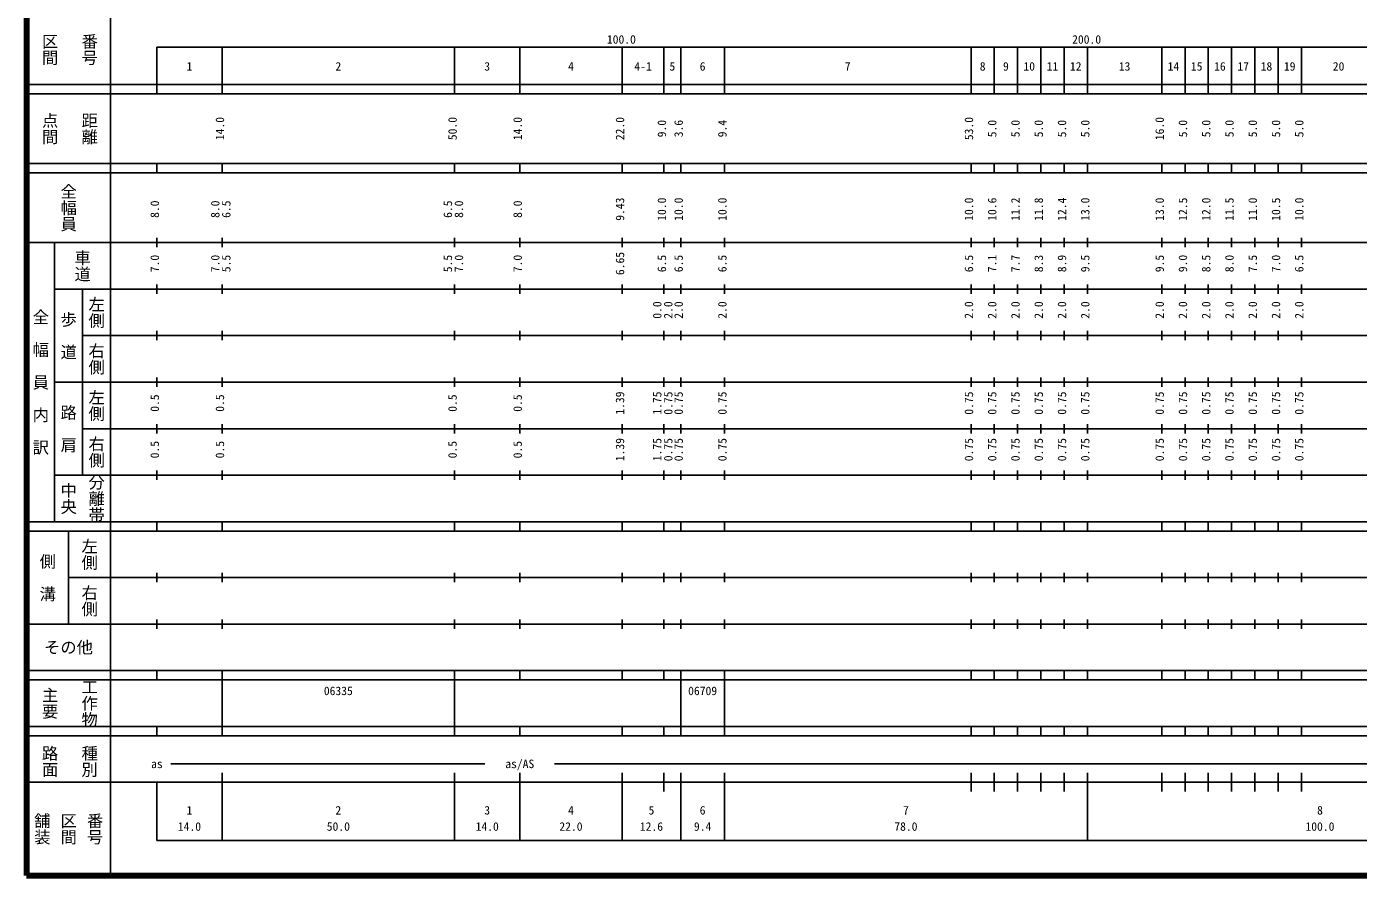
# Model space of a CAD drawing. Units: millimetres on the paper, enlarged 1000 times. Extents: x 40000 to 680000, y 20000 to 380000.
# Drawn here: x 40000 to 326255, y 20000 to 202409 of the extents above; entities that cross this region are included whole.
import ezdxf
from ezdxf.enums import TextEntityAlignment as Align

# ---------------------------------------------------------------- set-up
doc = ezdxf.new("R2010")
doc.units = ezdxf.units.MM
doc.header["$LTSCALE"] = 1000
doc.layers.add('M-TTL', color=2, linetype='Continuous', lineweight=140)
doc.layers.add('M-TTL-BAND', color=7, linetype='Continuous', lineweight=25)
doc.styles.add('@ＭＳ ゴシック', font='')
doc.styles.add('ＭＳ ゴシック', font='')
doc.styles.get('@ＭＳ ゴシック').set_extended_font_data('@MS Gothic')
doc.styles.get('ＭＳ ゴシック').set_extended_font_data('MS Gothic')

msp = doc.modelspace()

# ---------------------------------------------------------------- linework, layer by layer
at = {"layer": 'M-TTL'}
for p, q in [((40000, 380000), (40000, 20000)), ((40000, 20000), (680000, 20000))]:
    msp.add_line(p, q, dxfattribs=at)
at = {"layer": 'M-TTL-BAND'}
for p, q in [((58000, 370000), (58000, 20000)), ((68000, 198000), (579000, 198000)), ((68000, 198000), (68000, 188000)), ((82000, 188000), (82000, 198000)), ((132000, 188000), (132000, 198000)), ((146000, 188000), (146000, 198000)), ((168000, 188000), (168000, 198000)), ((177000, 188000), (177000, 198000)), ((180600, 188000), (180600, 198000)), ((190000, 188000), (190000, 198000)), ((243000, 188000), (243000, 198000)), ((248000, 188000), (248000, 198000)), ((253000, 188000), (253000, 198000)), ((258000, 188000), (258000, 198000)), ((263000, 188000), (263000, 198000)), ((268000, 188000), (268000, 198000)), ((284000, 188000), (284000, 198000)), ((289000, 188000), (289000, 198000)), ((294000, 188000), (294000, 198000)), ((299000, 188000), (299000, 198000)), ((304000, 188000), (304000, 198000)), ((309000, 188000), (309000, 198000)), ((314000, 188000), (314000, 198000)), ((40000, 190000), (579000, 190000)), ((40000, 188000), (579000, 188000)), ((40000, 173000), (579000, 173000)), ((68000, 171000), (68000, 173000)), ((82000, 171000), (82000, 173000)), ((132000, 171000), (132000, 173000)), ((146000, 171000), (146000, 173000)), ((168000, 171000), (168000, 173000)), ((177000, 171000), (177000, 173000)), ((180600, 171000), (180600, 173000)), ((190000, 171000), (190000, 173000)), ((243000, 171000), (243000, 173000)), ((248000, 171000), (248000, 173000)), ((253000, 171000), (253000, 173000)), ((258000, 171000), (258000, 173000)), ((263000, 171000), (263000, 173000)), ((268000, 171000), (268000, 173000)), ((284000, 171000), (284000, 173000)), ((289000, 171000), (289000, 173000)), ((294000, 171000), (294000, 173000)), ((299000, 171000), (299000, 173000)), ((304000, 171000), (304000, 173000)), ((309000, 171000), (309000, 173000)), ((314000, 171000), (314000, 173000)), ((40000, 171000), (579000, 171000)), ((40000, 156000), (579000, 156000)), ((46000, 96000), (46000, 156000)), ((68000, 155000), (68000, 157000)), ((82000, 155000), (82000, 157000)), ((132000, 155000), (132000, 157000)), ((146000, 155000), (146000, 157000)), ((168000, 155000), (168000, 157000)), ((177000, 155000), (177000, 157000)), ((180600, 155000), (180600, 157000)), ((190000, 155000), (190000, 157000)), ((243000, 155000), (243000, 157000)), ((248000, 155000), (248000, 157000)), ((253000, 155000), (253000, 157000)), ((258000, 155000), (258000, 157000)), ((263000, 155000), (263000, 157000)), ((268000, 155000), (268000, 157000)), ((284000, 155000), (284000, 157000)), ((289000, 155000), (289000, 157000)), ((294000, 155000), (294000, 157000)), ((299000, 155000), (299000, 157000)), ((304000, 155000), (304000, 157000)), ((309000, 155000), (309000, 157000)), ((314000, 155000), (314000, 157000)), ((46000, 146000), (579000, 146000)), ((52000, 146000), (52000, 106000)), ((68000, 145000), (68000, 147000)), ((82000, 145000), (82000, 147000)), ((132000, 145000), (132000, 147000)), ((146000, 145000), (146000, 147000)), ((168000, 145000), (168000, 147000)), ((177000, 145000), (177000, 147000)), ((180600, 145000), (180600, 147000)), ((190000, 145000), (190000, 147000)), ((243000, 145000), (243000, 147000)), ((248000, 145000), (248000, 147000)), ((253000, 145000), (253000, 147000)), ((258000, 145000), (258000, 147000)), ((263000, 145000), (263000, 147000)), ((268000, 145000), (268000, 147000)), ((284000, 145000), (284000, 147000)), ((289000, 145000), (289000, 147000)), ((294000, 145000), (294000, 147000)), ((299000, 145000), (299000, 147000)), ((304000, 145000), (304000, 147000)), ((309000, 145000), (309000, 147000)), ((314000, 145000), (314000, 147000)), ((52000, 136000), (579000, 136000)), ((68000, 135000), (68000, 137000)), ((82000, 135000), (82000, 137000)), ((132000, 135000), (132000, 137000)), ((146000, 135000), (146000, 137000)), ((168000, 135000), (168000, 137000)), ((177000, 135000), (177000, 137000)), ((180600, 135000), (180600, 137000)), ((190000, 135000), (190000, 137000)), ((243000, 135000), (243000, 137000)), ((248000, 135000), (248000, 137000)), ((253000, 135000), (253000, 137000)), ((258000, 135000), (258000, 137000)), ((263000, 135000), (263000, 137000)), ((268000, 135000), (268000, 137000)), ((284000, 135000), (284000, 137000)), ((289000, 135000), (289000, 137000)), ((294000, 135000), (294000, 137000)), ((299000, 135000), (299000, 137000)), ((304000, 135000), (304000, 137000)), ((309000, 135000), (309000, 137000)), ((314000, 135000), (314000, 137000)), ((46000, 126000), (579000, 126000)), ((68000, 125000), (68000, 127000)), ((82000, 125000), (82000, 127000)), ((132000, 125000), (132000, 127000)), ((146000, 125000), (146000, 127000)), ((168000, 125000), (168000, 127000)), ((177000, 125000), (177000, 127000)), ((180600, 125000), (180600, 127000)), ((190000, 125000), (190000, 127000)), ((243000, 125000), (243000, 127000)), ((248000, 125000), (248000, 127000)), ((253000, 125000), (253000, 127000)), ((258000, 125000), (258000, 127000)), ((263000, 125000), (263000, 127000)), ((268000, 125000), (268000, 127000)), ((284000, 125000), (284000, 127000)), ((289000, 125000), (289000, 127000)), ((294000, 125000), (294000, 127000)), ((299000, 125000), (299000, 127000)), ((304000, 125000), (304000, 127000)), ((309000, 125000), (309000, 127000)), ((314000, 125000), (314000, 127000)), ((52000, 116000), (579000, 116000)), ((68000, 115000), (68000, 117000)), ((82000, 115000), (82000, 117000)), ((132000, 115000), (132000, 117000)), ((146000, 115000), (146000, 117000)), ((168000, 115000), (168000, 117000)), ((177000, 115000), (177000, 117000)), ((180600, 115000), (180600, 117000)), ((190000, 115000), (190000, 117000)), ((243000, 115000), (243000, 117000)), ((248000, 115000), (248000, 117000)), ((253000, 115000), (253000, 117000)), ((258000, 115000), (258000, 117000)), ((263000, 115000), (263000, 117000)), ((268000, 115000), (268000, 117000)), ((284000, 115000), (284000, 117000)), ((289000, 115000), (289000, 117000)), ((294000, 115000), (294000, 117000)), ((299000, 115000), (299000, 117000)), ((304000, 115000), (304000, 117000)), ((309000, 115000), (309000, 117000)), ((314000, 115000), (314000, 117000)), ((46000, 106000), (579000, 106000)), ((68000, 105000), (68000, 107000)), ((82000, 105000), (82000, 107000)), ((132000, 105000), (132000, 107000)), ((146000, 105000), (146000, 107000)), ((168000, 105000), (168000, 107000)), ((177000, 105000), (177000, 107000)), ((180600, 105000), (180600, 107000)), ((190000, 105000), (190000, 107000)), ((243000, 105000), (243000, 107000)), ((248000, 105000), (248000, 107000)), ((253000, 105000), (253000, 107000)), ((258000, 105000), (258000, 107000)), ((263000, 105000), (263000, 107000)), ((268000, 105000), (268000, 107000)), ((284000, 105000), (284000, 107000)), ((289000, 105000), (289000, 107000)), ((294000, 105000), (294000, 107000)), ((299000, 105000), (299000, 107000)), ((304000, 105000), (304000, 107000)), ((309000, 105000), (309000, 107000)), ((314000, 105000), (314000, 107000)), ((40000, 96000), (579000, 96000)), ((68000, 94000), (68000, 96000)), ((82000, 94000), (82000, 96000)), ((132000, 94000), (132000, 96000)), ((146000, 94000), (146000, 96000)), ((168000, 94000), (168000, 96000)), ((177000, 94000), (177000, 96000)), ((180600, 94000), (180600, 96000)), ((190000, 94000), (190000, 96000)), ((243000, 94000), (243000, 96000)), ((248000, 94000), (248000, 96000)), ((253000, 94000), (253000, 96000)), ((258000, 94000), (258000, 96000)), ((263000, 94000), (263000, 96000)), ((268000, 94000), (268000, 96000)), ((284000, 94000), (284000, 96000)), ((289000, 94000), (289000, 96000)), ((294000, 94000), (294000, 96000)), ((299000, 94000), (299000, 96000)), ((304000, 94000), (304000, 96000)), ((309000, 94000), (309000, 96000)), ((314000, 94000), (314000, 96000)), ((40000, 94000), (579000, 94000)), ((49000, 94000), (49000, 74000)), ((49000, 84000), (579000, 84000)), ((68000, 83000), (68000, 85000)), ((82000, 83000), (82000, 85000)), ((132000, 83000), (132000, 85000)), ((146000, 83000), (146000, 85000)), ((168000, 83000), (168000, 85000)), ((177000, 83000), (177000, 85000)), ((180600, 83000), (180600, 85000)), ((190000, 83000), (190000, 85000)), ((243000, 83000), (243000, 85000)), ((248000, 83000), (248000, 85000)), ((253000, 83000), (253000, 85000)), ((258000, 83000), (258000, 85000)), ((263000, 83000), (263000, 85000)), ((268000, 83000), (268000, 85000)), ((284000, 83000), (284000, 85000)), ((289000, 83000), (289000, 85000)), ((294000, 83000), (294000, 85000)), ((299000, 83000), (299000, 85000)), ((304000, 83000), (304000, 85000)), ((309000, 83000), (309000, 85000)), ((314000, 83000), (314000, 85000)), ((68000, 73000), (68000, 75000)), ((82000, 73000), (82000, 75000)), ((132000, 73000), (132000, 75000)), ((146000, 73000), (146000, 75000)), ((168000, 73000), (168000, 75000)), ((177000, 73000), (177000, 75000)), ((180600, 73000), (180600, 75000)), ((190000, 73000), (190000, 75000)), ((243000, 73000), (243000, 75000)), ((248000, 73000), (248000, 75000)), ((253000, 73000), (253000, 75000)), ((258000, 73000), (258000, 75000)), ((263000, 73000), (263000, 75000)), ((268000, 73000), (268000, 75000)), ((284000, 73000), (284000, 75000)), ((289000, 73000), (289000, 75000)), ((294000, 73000), (294000, 75000)), ((299000, 73000), (299000, 75000)), ((304000, 73000), (304000, 75000)), ((309000, 73000), (309000, 75000)), ((314000, 73000), (314000, 75000)), ((40000, 74000), (579000, 74000)), ((40000, 64000), (579000, 64000)), ((68000, 62000), (68000, 64000)), ((82000, 62000), (82000, 64000)), ((132000, 62000), (132000, 64000)), ((146000, 62000), (146000, 64000)), ((168000, 62000), (168000, 64000)), ((177000, 62000), (177000, 64000)), ((180600, 62000), (180600, 64000)), ((190000, 62000), (190000, 64000)), ((243000, 62000), (243000, 64000)), ((248000, 62000), (248000, 64000)), ((253000, 62000), (253000, 64000)), ((258000, 62000), (258000, 64000)), ((263000, 62000), (263000, 64000)), ((268000, 62000), (268000, 64000)), ((284000, 62000), (284000, 64000)), ((289000, 62000), (289000, 64000)), ((294000, 62000), (294000, 64000)), ((299000, 62000), (299000, 64000)), ((304000, 62000), (304000, 64000)), ((309000, 62000), (309000, 64000)), ((314000, 62000), (314000, 64000)), ((40000, 62000), (579000, 62000)), ((82000, 52000), (82000, 62000)), ((132000, 52000), (132000, 62000)), ((180600, 52000), (180600, 62000)), ((190000, 52000), (190000, 62000)), ((40000, 52000), (579000, 52000)), ((68000, 50000), (68000, 52000)), ((82000, 50000), (82000, 52000)), ((132000, 50000), (132000, 52000)), ((146000, 50000), (146000, 52000)), ((168000, 50000), (168000, 52000)), ((177000, 50000), (177000, 52000)), ((180600, 50000), (180600, 52000)), ((190000, 50000), (190000, 52000)), ((243000, 50000), (243000, 52000)), ((248000, 50000), (248000, 52000)), ((253000, 50000), (253000, 52000)), ((258000, 50000), (258000, 52000)), ((263000, 50000), (263000, 52000)), ((268000, 50000), (268000, 52000)), ((284000, 50000), (284000, 52000)), ((289000, 50000), (289000, 52000)), ((294000, 50000), (294000, 52000)), ((299000, 50000), (299000, 52000)), ((304000, 50000), (304000, 52000)), ((309000, 50000), (309000, 52000)), ((314000, 50000), (314000, 52000)), ((40000, 50000), (579000, 50000)), ((71000, 44000), (138500, 44000)), ((153500, 44000), (565000, 44000)), ((82000, 27500), (82000, 42000)), ((132000, 27500), (132000, 42000)), ((146000, 27500), (146000, 42000)), ((168000, 27500), (168000, 42000)), ((177000, 38000), (177000, 42000)), ((180600, 27500), (180600, 42000)), ((190000, 27500), (190000, 42000)), ((243000, 38000), (243000, 42000)), ((248000, 38000), (248000, 42000)), ((253000, 38000), (253000, 42000)), ((258000, 38000), (258000, 42000)), ((263000, 38000), (263000, 42000)), ((268000, 27500), (268000, 42000)), ((284000, 38000), (284000, 42000)), ((289000, 38000), (289000, 42000)), ((294000, 38000), (294000, 42000)), ((299000, 38000), (299000, 42000)), ((304000, 38000), (304000, 42000)), ((309000, 38000), (309000, 42000)), ((314000, 38000), (314000, 42000)), ((40000, 40000), (579000, 40000)), ((68000, 40000), (68000, 27500)), ((68000, 27500), (579000, 27500))]:
    msp.add_line(p, q, dxfattribs=at)

# ---------------------------------------------------------------- texts
at = {"layer": 'M-TTL-BAND', "style": '@ＭＳ ゴシック'}
for s, p in [('区間', (45000, 197500)), ('番号', (53500, 197500)), ('点間', (45000, 180500)), ('距離', (53500, 180500)), ('全幅員', (49000, 163500)), ('車道', (52000, 151000)), ('左側', (55000, 141000)), ('全\u3000幅\u3000員\u3000内\u3000訳', (43000, 126000)), ('歩\u3000道', (49000, 136000)), ('右側', (55000, 131000)), ('左側', (55000, 121000)), ('路\u3000肩', (49000, 116000)), ('右側', (55000, 111000)), ('分離帯', (55000, 101000)), ('中央', (49000, 101000)), ('左側', (53500, 89000)), ('側\u3000溝', (44500, 84000)), ('右側', (53500, 79000)), ('主要', (45000, 57000)), ('工作物', (53500, 57000)), ('路面', (45000, 44500)), ('種別', (53500, 44500)), ('舗装', (43333, 30000)), ('区間', (49000, 30000)), ('番号', (54667, 30000))]:
    msp.add_text(s, height=2566, rotation=270, dxfattribs=at).set_placement(p, align=Align.MIDDLE_CENTER)
at = {"layer": 'M-TTL-BAND', "style": 'ＭＳ ゴシック'}
for s, p in [('100.0', (167844, 198195)), ('200.0', (267844, 198195)), ('1', (75000, 192405)), ('2', (107000, 192405)), ('3', (139000, 192405)), ('4', (157000, 192405)), ('4-1', (172500, 192405)), ('5', (178800, 192405)), ('6', (185300, 192405)), ('7', (216500, 192405)), ('8', (245500, 192405)), ('9', (250500, 192405)), ('10', (255500, 192405)), ('11', (260500, 192405)), ('12', (265500, 192405)), ('13', (276000, 192405)), ('14', (286500, 192405)), ('15', (291500, 192405)), ('16', (296500, 192405)), ('17', (301500, 192405)), ('18', (306500, 192405)), ('19', (311500, 192405)), ('20', (322000, 192405)), ('as', (68000, 42500)), ('as/AS', (146000, 42500)), ('1', (75000, 32523)), ('2', (107000, 32523)), ('3', (139000, 32523)), ('4', (157000, 32523)), ('5', (174300, 32523)), ('6', (185300, 32523)), ('7', (229000, 32523)), ('8', (318000, 32523)), ('14.0', (75000, 29033)), ('50.0', (107000, 29033)), ('14.0', (139000, 29033)), ('22.0', (157000, 29033)), ('12.6', (174300, 29033)), ('9.4', (185300, 29033)), ('78.0', (229000, 29033)), ('100.0', (318000, 29033))]:
    msp.add_text(s, height=1833, dxfattribs=at).set_placement(p, align=Align.BOTTOM_CENTER)
for s, p in [('14.0', (83000, 180500)), ('50.0', (133000, 180500)), ('14.0', (147000, 180500)), ('22.0', (169000, 180500)), ('9.0', (178000, 180500)), ('3.6', (181600, 180500)), ('9.4', (191000, 180500)), ('53.0', (244000, 180500)), ('5.0', (249000, 180500)), ('5.0', (254000, 180500)), ('5.0', (259000, 180500)), ('5.0', (264000, 180500)), ('5.0', (269000, 180500)), ('16.0', (285000, 180500)), ('5.0', (290000, 180500)), ('5.0', (295000, 180500)), ('5.0', (300000, 180500)), ('5.0', (305000, 180500)), ('5.0', (310000, 180500)), ('5.0', (315000, 180500)), ('8.0', (69000, 163174)), ('8.0', (82000, 163174)), ('6.5', (84370, 163174)), ('6.5', (132000, 163174)), ('8.0', (134370, 163174)), ('8.0', (147000, 163174)), ('9.43', (169000, 163174)), ('10.0', (178000, 163174)), ('10.0', (181600, 163174)), ('10.0', (191000, 163174)), ('10.0', (244000, 163174)), ('10.6', (249000, 163174)), ('11.2', (254000, 163174)), ('11.8', (259000, 163174)), ('12.4', (264000, 163174)), ('13.0', (269000, 163174)), ('13.0', (285000, 163174)), ('12.5', (290000, 163174)), ('12.0', (295000, 163174)), ('11.5', (300000, 163174)), ('11.0', (305000, 163174)), ('10.5', (310000, 163174)), ('10.0', (315000, 163174)), ('7.0', (69000, 151500)), ('7.0', (82000, 151500)), ('5.5', (84370, 151500)), ('5.5', (132000, 151500)), ('7.0', (134370, 151500)), ('7.0', (147000, 151500)), ('6.65', (169000, 151500)), ('6.5', (178000, 151500)), ('6.5', (181600, 151500)), ('6.5', (191000, 151500)), ('6.5', (244000, 151500)), ('7.1', (249000, 151500)), ('7.7', (254000, 151500)), ('8.3', (259000, 151500)), ('8.9', (264000, 151500)), ('9.5', (269000, 151500)), ('9.5', (285000, 151500)), ('9.0', (290000, 151500)), ('8.5', (295000, 151500)), ('8.0', (300000, 151500)), ('7.5', (305000, 151500)), ('7.0', (310000, 151500)), ('6.5', (315000, 151500)), ('0.0', (177000, 141500)), ('2.0', (179370, 141500)), ('2.0', (181600, 141500)), ('2.0', (191000, 141500)), ('2.0', (244000, 141500)), ('2.0', (249000, 141500)), ('2.0', (254000, 141500)), ('2.0', (259000, 141500)), ('2.0', (264000, 141500)), ('2.0', (269000, 141500)), ('2.0', (285000, 141500)), ('2.0', (290000, 141500)), ('2.0', (295000, 141500)), ('2.0', (300000, 141500)), ('2.0', (305000, 141500)), ('2.0', (310000, 141500)), ('2.0', (315000, 141500)), ('0.5', (69000, 121500)), ('0.5', (83000, 121500)), ('0.5', (133000, 121500)), ('0.5', (147000, 121500)), ('1.39', (169000, 121500)), ('1.75', (177000, 121500)), ('0.75', (179370, 121500)), ('0.75', (181600, 121500)), ('0.75', (191000, 121500)), ('0.75', (244000, 121500)), ('0.75', (249000, 121500)), ('0.75', (254000, 121500)), ('0.75', (259000, 121500)), ('0.75', (264000, 121500)), ('0.75', (269000, 121500)), ('0.75', (285000, 121500)), ('0.75', (290000, 121500)), ('0.75', (295000, 121500)), ('0.75', (300000, 121500)), ('0.75', (305000, 121500)), ('0.75', (310000, 121500)), ('0.75', (315000, 121500)), ('0.5', (69000, 111500)), ('0.5', (83000, 111500)), ('0.5', (133000, 111500)), ('0.5', (147000, 111500)), ('1.39', (169000, 111500)), ('1.75', (177000, 111500)), ('0.75', (179370, 111500)), ('0.75', (181600, 111500)), ('0.75', (191000, 111500)), ('0.75', (244000, 111500)), ('0.75', (249000, 111500)), ('0.75', (254000, 111500)), ('0.75', (259000, 111500)), ('0.75', (264000, 111500)), ('0.75', (269000, 111500)), ('0.75', (285000, 111500)), ('0.75', (290000, 111500)), ('0.75', (295000, 111500)), ('0.75', (300000, 111500)), ('0.75', (305000, 111500)), ('0.75', (310000, 111500)), ('0.75', (315000, 111500))]:
    msp.add_text(s, height=1833, rotation=90, dxfattribs=at).set_placement(p, align=Align.BOTTOM_CENTER)
for s, height, p in [('その他', 2566, (49000, 69000)), ('06335', 1833, (107000, 59655)), ('06709', 1833, (185300, 59655))]:
    msp.add_text(s, height=height, dxfattribs=at).set_placement(p, align=Align.MIDDLE_CENTER)

doc.saveas('drawing.dxf')
